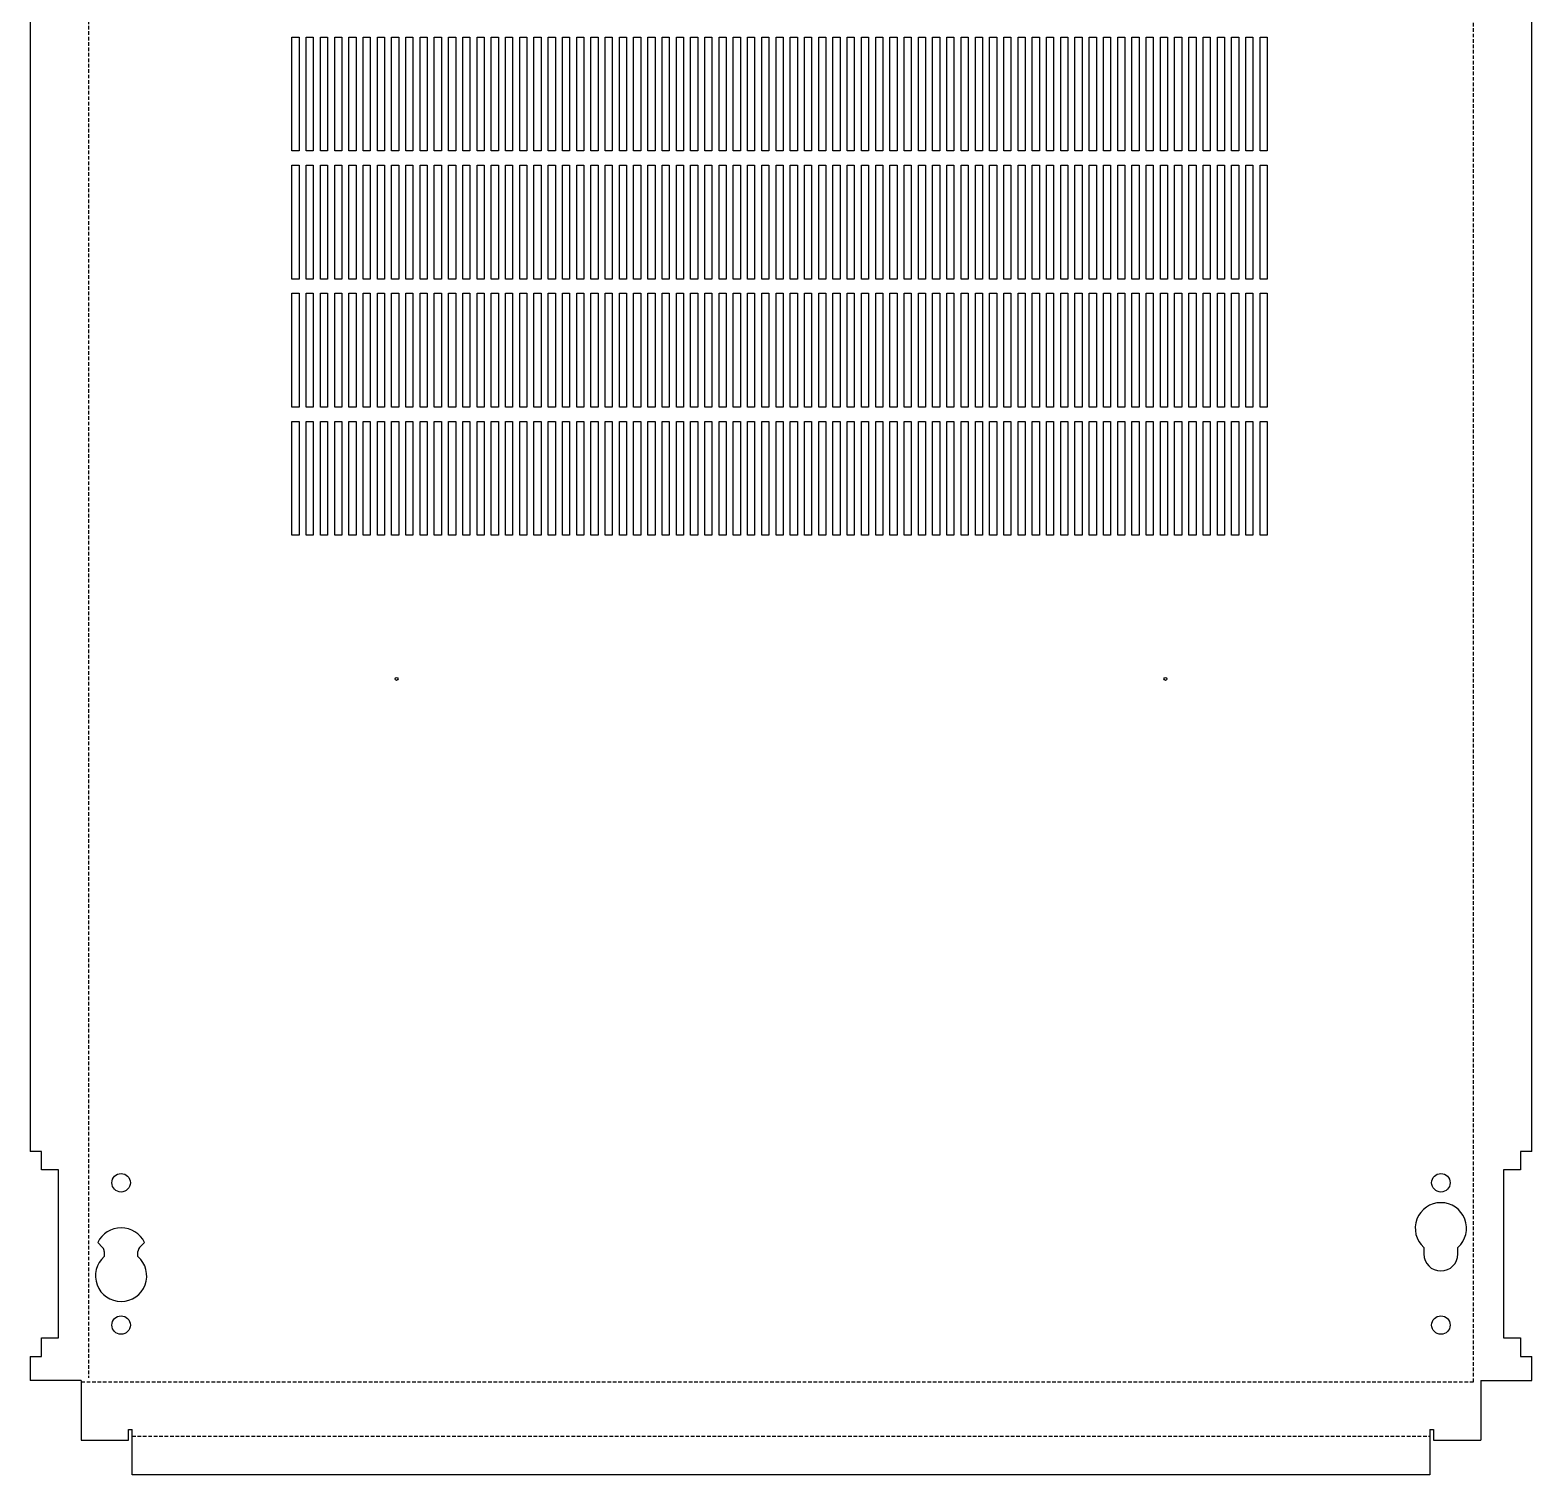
# Model space of a CAD drawing. Header units: millimetres. Extents: x 228 to 755, y -1078 to 1078.
# Drawn here: x 228 to 755, y -1078 to -570 of the extents above; entities that cross this region are included whole.
import ezdxf

# ---------------------------------------------------------------- set-up
doc = ezdxf.new("R2010")
doc.units = ezdxf.units.MM
doc.linetypes.add('HIDDEN', pattern=[1.905, 1.27, -0.635])
doc.layers.add('BEND-UP', color=5, linetype='HIDDEN')

msp = doc.modelspace()

# ---------------------------------------------------------------- linework, layer by layer
for p, q in [((227.76, -36), (227.76, -964)), ((755.24, -964), (755.24, -36)), ((319.75, -572.5), (322.25, -572.5)), ((319.75, -612.5), (319.75, -572.5)), ((322.25, -572.5), (322.25, -612.5)), ((324.75, -572.5), (327.25, -572.5)), ((324.75, -612.5), (324.75, -572.5)), ((327.25, -572.5), (327.25, -612.5)), ((329.75, -572.5), (332.25, -572.5)), ((329.75, -612.5), (329.75, -572.5)), ((332.25, -572.5), (332.25, -612.5)), ((334.75, -572.5), (337.25, -572.5)), ((334.75, -612.5), (334.75, -572.5)), ((337.25, -572.5), (337.25, -612.5)), ((339.75, -572.5), (342.25, -572.5)), ((339.75, -612.5), (339.75, -572.5)), ((342.25, -572.5), (342.25, -612.5)), ((344.75, -572.5), (347.25, -572.5)), ((344.75, -612.5), (344.75, -572.5)), ((347.25, -572.5), (347.25, -612.5)), ((349.75, -572.5), (352.25, -572.5)), ((349.75, -612.5), (349.75, -572.5)), ((352.25, -572.5), (352.25, -612.5)), ((354.75, -572.5), (357.25, -572.5)), ((354.75, -612.5), (354.75, -572.5)), ((357.25, -572.5), (357.25, -612.5)), ((359.75, -572.5), (362.25, -572.5)), ((359.75, -612.5), (359.75, -572.5)), ((362.25, -572.5), (362.25, -612.5)), ((364.75, -572.5), (367.25, -572.5)), ((364.75, -612.5), (364.75, -572.5)), ((367.25, -572.5), (367.25, -612.5)), ((369.75, -572.5), (372.25, -572.5)), ((369.75, -612.5), (369.75, -572.5)), ((372.25, -572.5), (372.25, -612.5)), ((374.75, -572.5), (377.25, -572.5)), ((374.75, -612.5), (374.75, -572.5)), ((377.25, -572.5), (377.25, -612.5)), ((379.75, -572.5), (382.25, -572.5)), ((379.75, -612.5), (379.75, -572.5)), ((382.25, -572.5), (382.25, -612.5)), ((384.75, -572.5), (387.25, -572.5)), ((384.75, -612.5), (384.75, -572.5)), ((387.25, -572.5), (387.25, -612.5)), ((389.75, -572.5), (392.25, -572.5)), ((389.75, -612.5), (389.75, -572.5)), ((392.25, -572.5), (392.25, -612.5)), ((394.75, -572.5), (397.25, -572.5)), ((394.75, -612.5), (394.75, -572.5)), ((397.25, -572.5), (397.25, -612.5)), ((399.75, -572.5), (402.25, -572.5)), ((399.75, -612.5), (399.75, -572.5)), ((402.25, -572.5), (402.25, -612.5)), ((404.75, -572.5), (407.25, -572.5)), ((404.75, -612.5), (404.75, -572.5)), ((407.25, -572.5), (407.25, -612.5)), ((409.75, -572.5), (412.25, -572.5)), ((409.75, -612.5), (409.75, -572.5)), ((412.25, -572.5), (412.25, -612.5)), ((414.75, -572.5), (417.25, -572.5)), ((414.75, -612.5), (414.75, -572.5)), ((417.25, -572.5), (417.25, -612.5)), ((419.75, -572.5), (422.25, -572.5)), ((419.75, -612.5), (419.75, -572.5)), ((422.25, -572.5), (422.25, -612.5)), ((424.75, -572.5), (427.25, -572.5)), ((424.75, -612.5), (424.75, -572.5)), ((427.25, -572.5), (427.25, -612.5)), ((429.75, -572.5), (432.25, -572.5)), ((429.75, -612.5), (429.75, -572.5)), ((432.25, -572.5), (432.25, -612.5)), ((434.75, -572.5), (437.25, -572.5)), ((434.75, -612.5), (434.75, -572.5)), ((437.25, -572.5), (437.25, -612.5)), ((439.75, -572.5), (442.25, -572.5)), ((439.75, -612.5), (439.75, -572.5)), ((442.25, -572.5), (442.25, -612.5)), ((444.75, -572.5), (447.25, -572.5)), ((444.75, -612.5), (444.75, -572.5)), ((447.25, -572.5), (447.25, -612.5)), ((449.75, -572.5), (452.25, -572.5)), ((449.75, -612.5), (449.75, -572.5)), ((452.25, -572.5), (452.25, -612.5)), ((454.75, -572.5), (457.25, -572.5)), ((454.75, -612.5), (454.75, -572.5)), ((457.25, -572.5), (457.25, -612.5)), ((459.75, -572.5), (462.25, -572.5)), ((459.75, -612.5), (459.75, -572.5)), ((462.25, -572.5), (462.25, -612.5)), ((464.75, -572.5), (467.25, -572.5)), ((464.75, -612.5), (464.75, -572.5)), ((467.25, -572.5), (467.25, -612.5)), ((469.75, -572.5), (472.25, -572.5)), ((469.75, -612.5), (469.75, -572.5)), ((472.25, -572.5), (472.25, -612.5)), ((474.75, -572.5), (477.25, -572.5)), ((474.75, -612.5), (474.75, -572.5)), ((477.25, -572.5), (477.25, -612.5)), ((479.75, -572.5), (482.25, -572.5)), ((479.75, -612.5), (479.75, -572.5)), ((482.25, -572.5), (482.25, -612.5)), ((484.75, -572.5), (487.25, -572.5)), ((484.75, -612.5), (484.75, -572.5)), ((487.25, -572.5), (487.25, -612.5)), ((489.75, -572.5), (492.25, -572.5)), ((489.75, -612.5), (489.75, -572.5)), ((492.25, -572.5), (492.25, -612.5)), ((494.75, -572.5), (497.25, -572.5)), ((494.75, -612.5), (494.75, -572.5)), ((497.25, -572.5), (497.25, -612.5)), ((499.75, -572.5), (502.25, -572.5)), ((499.75, -612.5), (499.75, -572.5)), ((502.25, -572.5), (502.25, -612.5)), ((504.75, -572.5), (507.25, -572.5)), ((504.75, -612.5), (504.75, -572.5)), ((507.25, -572.5), (507.25, -612.5)), ((509.75, -572.5), (512.25, -572.5)), ((509.75, -612.5), (509.75, -572.5)), ((512.25, -572.5), (512.25, -612.5)), ((514.75, -572.5), (517.25, -572.5)), ((514.75, -612.5), (514.75, -572.5)), ((517.25, -572.5), (517.25, -612.5)), ((519.75, -572.5), (522.25, -572.5)), ((519.75, -612.5), (519.75, -572.5)), ((522.25, -572.5), (522.25, -612.5)), ((524.75, -572.5), (527.25, -572.5)), ((524.75, -612.5), (524.75, -572.5)), ((527.25, -572.5), (527.25, -612.5)), ((529.75, -572.5), (532.25, -572.5)), ((529.75, -612.5), (529.75, -572.5)), ((532.25, -572.5), (532.25, -612.5)), ((534.75, -572.5), (537.25, -572.5)), ((534.75, -612.5), (534.75, -572.5)), ((537.25, -572.5), (537.25, -612.5)), ((539.75, -572.5), (542.25, -572.5)), ((539.75, -612.5), (539.75, -572.5)), ((542.25, -572.5), (542.25, -612.5)), ((544.75, -572.5), (547.25, -572.5)), ((544.75, -612.5), (544.75, -572.5)), ((547.25, -572.5), (547.25, -612.5)), ((549.75, -572.5), (552.25, -572.5)), ((549.75, -612.5), (549.75, -572.5)), ((552.25, -572.5), (552.25, -612.5)), ((554.75, -572.5), (557.25, -572.5)), ((554.75, -612.5), (554.75, -572.5)), ((557.25, -572.5), (557.25, -612.5)), ((559.75, -572.5), (562.25, -572.5)), ((559.75, -612.5), (559.75, -572.5)), ((562.25, -572.5), (562.25, -612.5)), ((564.75, -572.5), (567.25, -572.5)), ((564.75, -612.5), (564.75, -572.5)), ((567.25, -572.5), (567.25, -612.5)), ((569.75, -572.5), (572.25, -572.5)), ((569.75, -612.5), (569.75, -572.5)), ((572.25, -572.5), (572.25, -612.5)), ((574.75, -572.5), (577.25, -572.5)), ((574.75, -612.5), (574.75, -572.5)), ((577.25, -572.5), (577.25, -612.5)), ((579.75, -572.5), (582.25, -572.5)), ((579.75, -612.5), (579.75, -572.5)), ((582.25, -572.5), (582.25, -612.5)), ((584.75, -572.5), (587.25, -572.5)), ((584.75, -612.5), (584.75, -572.5)), ((587.25, -572.5), (587.25, -612.5)), ((589.75, -572.5), (592.25, -572.5)), ((589.75, -612.5), (589.75, -572.5)), ((592.25, -572.5), (592.25, -612.5)), ((594.75, -572.5), (597.25, -572.5)), ((594.75, -612.5), (594.75, -572.5)), ((597.25, -572.5), (597.25, -612.5)), ((599.75, -572.5), (602.25, -572.5)), ((599.75, -612.5), (599.75, -572.5)), ((602.25, -572.5), (602.25, -612.5)), ((604.75, -572.5), (607.25, -572.5)), ((604.75, -612.5), (604.75, -572.5)), ((607.25, -572.5), (607.25, -612.5)), ((609.75, -572.5), (612.25, -572.5)), ((609.75, -612.5), (609.75, -572.5)), ((612.25, -572.5), (612.25, -612.5)), ((614.75, -572.5), (617.25, -572.5)), ((614.75, -612.5), (614.75, -572.5)), ((617.25, -572.5), (617.25, -612.5)), ((619.75, -572.5), (622.25, -572.5)), ((619.75, -612.5), (619.75, -572.5)), ((622.25, -572.5), (622.25, -612.5)), ((624.75, -572.5), (627.25, -572.5)), ((624.75, -612.5), (624.75, -572.5)), ((627.25, -572.5), (627.25, -612.5)), ((629.75, -572.5), (632.25, -572.5)), ((629.75, -612.5), (629.75, -572.5)), ((632.25, -572.5), (632.25, -612.5)), ((634.75, -572.5), (637.25, -572.5)), ((634.75, -612.5), (634.75, -572.5)), ((637.25, -572.5), (637.25, -612.5)), ((639.75, -572.5), (642.25, -572.5)), ((639.75, -612.5), (639.75, -572.5)), ((642.25, -572.5), (642.25, -612.5)), ((644.75, -572.5), (647.25, -572.5)), ((644.75, -612.5), (644.75, -572.5)), ((647.25, -572.5), (647.25, -612.5)), ((649.75, -572.5), (652.25, -572.5)), ((649.75, -612.5), (649.75, -572.5)), ((652.25, -572.5), (652.25, -612.5)), ((654.75, -572.5), (657.25, -572.5)), ((654.75, -612.5), (654.75, -572.5)), ((657.25, -572.5), (657.25, -612.5)), ((659.75, -572.5), (662.25, -572.5)), ((659.75, -612.5), (659.75, -572.5)), ((662.25, -572.5), (662.25, -612.5)), ((322.25, -612.5), (319.75, -612.5)), ((327.25, -612.5), (324.75, -612.5)), ((332.25, -612.5), (329.75, -612.5)), ((337.25, -612.5), (334.75, -612.5)), ((342.25, -612.5), (339.75, -612.5)), ((347.25, -612.5), (344.75, -612.5)), ((352.25, -612.5), (349.75, -612.5)), ((357.25, -612.5), (354.75, -612.5)), ((362.25, -612.5), (359.75, -612.5)), ((367.25, -612.5), (364.75, -612.5)), ((372.25, -612.5), (369.75, -612.5)), ((377.25, -612.5), (374.75, -612.5)), ((382.25, -612.5), (379.75, -612.5)), ((387.25, -612.5), (384.75, -612.5)), ((392.25, -612.5), (389.75, -612.5)), ((397.25, -612.5), (394.75, -612.5)), ((402.25, -612.5), (399.75, -612.5)), ((407.25, -612.5), (404.75, -612.5)), ((412.25, -612.5), (409.75, -612.5)), ((417.25, -612.5), (414.75, -612.5)), ((422.25, -612.5), (419.75, -612.5)), ((427.25, -612.5), (424.75, -612.5)), ((432.25, -612.5), (429.75, -612.5)), ((437.25, -612.5), (434.75, -612.5)), ((442.25, -612.5), (439.75, -612.5)), ((447.25, -612.5), (444.75, -612.5)), ((452.25, -612.5), (449.75, -612.5)), ((457.25, -612.5), (454.75, -612.5)), ((462.25, -612.5), (459.75, -612.5)), ((467.25, -612.5), (464.75, -612.5)), ((472.25, -612.5), (469.75, -612.5)), ((477.25, -612.5), (474.75, -612.5)), ((482.25, -612.5), (479.75, -612.5)), ((487.25, -612.5), (484.75, -612.5)), ((492.25, -612.5), (489.75, -612.5)), ((497.25, -612.5), (494.75, -612.5)), ((502.25, -612.5), (499.75, -612.5)), ((507.25, -612.5), (504.75, -612.5)), ((512.25, -612.5), (509.75, -612.5)), ((517.25, -612.5), (514.75, -612.5)), ((522.25, -612.5), (519.75, -612.5)), ((527.25, -612.5), (524.75, -612.5)), ((532.25, -612.5), (529.75, -612.5)), ((537.25, -612.5), (534.75, -612.5)), ((542.25, -612.5), (539.75, -612.5)), ((547.25, -612.5), (544.75, -612.5)), ((552.25, -612.5), (549.75, -612.5)), ((557.25, -612.5), (554.75, -612.5)), ((562.25, -612.5), (559.75, -612.5)), ((567.25, -612.5), (564.75, -612.5)), ((572.25, -612.5), (569.75, -612.5)), ((577.25, -612.5), (574.75, -612.5)), ((582.25, -612.5), (579.75, -612.5)), ((587.25, -612.5), (584.75, -612.5)), ((592.25, -612.5), (589.75, -612.5)), ((597.25, -612.5), (594.75, -612.5)), ((602.25, -612.5), (599.75, -612.5)), ((607.25, -612.5), (604.75, -612.5)), ((612.25, -612.5), (609.75, -612.5)), ((617.25, -612.5), (614.75, -612.5)), ((622.25, -612.5), (619.75, -612.5)), ((627.25, -612.5), (624.75, -612.5)), ((632.25, -612.5), (629.75, -612.5)), ((637.25, -612.5), (634.75, -612.5)), ((642.25, -612.5), (639.75, -612.5)), ((647.25, -612.5), (644.75, -612.5)), ((652.25, -612.5), (649.75, -612.5)), ((657.25, -612.5), (654.75, -612.5)), ((662.25, -612.5), (659.75, -612.5)), ((319.75, -617.5), (322.25, -617.5)), ((319.75, -657.5), (319.75, -617.5)), ((322.25, -617.5), (322.25, -657.5)), ((324.75, -617.5), (327.25, -617.5)), ((324.75, -657.5), (324.75, -617.5)), ((327.25, -617.5), (327.25, -657.5)), ((329.75, -617.5), (332.25, -617.5)), ((329.75, -657.5), (329.75, -617.5)), ((332.25, -617.5), (332.25, -657.5)), ((334.75, -617.5), (337.25, -617.5)), ((334.75, -657.5), (334.75, -617.5)), ((337.25, -617.5), (337.25, -657.5)), ((339.75, -617.5), (342.25, -617.5)), ((339.75, -657.5), (339.75, -617.5)), ((342.25, -617.5), (342.25, -657.5)), ((344.75, -617.5), (347.25, -617.5)), ((344.75, -657.5), (344.75, -617.5)), ((347.25, -617.5), (347.25, -657.5)), ((349.75, -617.5), (352.25, -617.5)), ((349.75, -657.5), (349.75, -617.5)), ((352.25, -617.5), (352.25, -657.5)), ((354.75, -617.5), (357.25, -617.5)), ((354.75, -657.5), (354.75, -617.5)), ((357.25, -617.5), (357.25, -657.5)), ((359.75, -617.5), (362.25, -617.5)), ((359.75, -657.5), (359.75, -617.5)), ((362.25, -617.5), (362.25, -657.5)), ((364.75, -617.5), (367.25, -617.5)), ((364.75, -657.5), (364.75, -617.5)), ((367.25, -617.5), (367.25, -657.5)), ((369.75, -617.5), (372.25, -617.5)), ((369.75, -657.5), (369.75, -617.5)), ((372.25, -617.5), (372.25, -657.5)), ((374.75, -617.5), (377.25, -617.5)), ((374.75, -657.5), (374.75, -617.5)), ((377.25, -617.5), (377.25, -657.5)), ((379.75, -617.5), (382.25, -617.5)), ((379.75, -657.5), (379.75, -617.5)), ((382.25, -617.5), (382.25, -657.5)), ((384.75, -617.5), (387.25, -617.5)), ((384.75, -657.5), (384.75, -617.5)), ((387.25, -617.5), (387.25, -657.5)), ((389.75, -617.5), (392.25, -617.5)), ((389.75, -657.5), (389.75, -617.5)), ((392.25, -617.5), (392.25, -657.5)), ((394.75, -617.5), (397.25, -617.5)), ((394.75, -657.5), (394.75, -617.5)), ((397.25, -617.5), (397.25, -657.5)), ((399.75, -617.5), (402.25, -617.5)), ((399.75, -657.5), (399.75, -617.5)), ((402.25, -617.5), (402.25, -657.5)), ((404.75, -617.5), (407.25, -617.5)), ((404.75, -657.5), (404.75, -617.5)), ((407.25, -617.5), (407.25, -657.5)), ((409.75, -617.5), (412.25, -617.5)), ((409.75, -657.5), (409.75, -617.5)), ((412.25, -617.5), (412.25, -657.5)), ((414.75, -617.5), (417.25, -617.5)), ((414.75, -657.5), (414.75, -617.5)), ((417.25, -617.5), (417.25, -657.5)), ((419.75, -617.5), (422.25, -617.5)), ((419.75, -657.5), (419.75, -617.5)), ((422.25, -617.5), (422.25, -657.5)), ((424.75, -617.5), (427.25, -617.5)), ((424.75, -657.5), (424.75, -617.5)), ((427.25, -617.5), (427.25, -657.5)), ((429.75, -617.5), (432.25, -617.5)), ((429.75, -657.5), (429.75, -617.5)), ((432.25, -617.5), (432.25, -657.5)), ((434.75, -617.5), (437.25, -617.5)), ((434.75, -657.5), (434.75, -617.5)), ((437.25, -617.5), (437.25, -657.5)), ((439.75, -617.5), (442.25, -617.5)), ((439.75, -657.5), (439.75, -617.5)), ((442.25, -617.5), (442.25, -657.5)), ((444.75, -617.5), (447.25, -617.5)), ((444.75, -657.5), (444.75, -617.5)), ((447.25, -617.5), (447.25, -657.5)), ((449.75, -617.5), (452.25, -617.5)), ((449.75, -657.5), (449.75, -617.5)), ((452.25, -617.5), (452.25, -657.5)), ((454.75, -617.5), (457.25, -617.5)), ((454.75, -657.5), (454.75, -617.5)), ((457.25, -617.5), (457.25, -657.5)), ((459.75, -617.5), (462.25, -617.5)), ((459.75, -657.5), (459.75, -617.5)), ((462.25, -617.5), (462.25, -657.5)), ((464.75, -617.5), (467.25, -617.5)), ((464.75, -657.5), (464.75, -617.5)), ((467.25, -617.5), (467.25, -657.5)), ((469.75, -617.5), (472.25, -617.5)), ((469.75, -657.5), (469.75, -617.5)), ((472.25, -617.5), (472.25, -657.5)), ((474.75, -617.5), (477.25, -617.5)), ((474.75, -657.5), (474.75, -617.5)), ((477.25, -617.5), (477.25, -657.5)), ((479.75, -617.5), (482.25, -617.5)), ((479.75, -657.5), (479.75, -617.5)), ((482.25, -617.5), (482.25, -657.5)), ((484.75, -617.5), (487.25, -617.5)), ((484.75, -657.5), (484.75, -617.5)), ((487.25, -617.5), (487.25, -657.5)), ((489.75, -617.5), (492.25, -617.5)), ((489.75, -657.5), (489.75, -617.5)), ((492.25, -617.5), (492.25, -657.5)), ((494.75, -617.5), (497.25, -617.5)), ((494.75, -657.5), (494.75, -617.5)), ((497.25, -617.5), (497.25, -657.5)), ((499.75, -617.5), (502.25, -617.5)), ((499.75, -657.5), (499.75, -617.5)), ((502.25, -617.5), (502.25, -657.5)), ((504.75, -617.5), (507.25, -617.5)), ((504.75, -657.5), (504.75, -617.5)), ((507.25, -617.5), (507.25, -657.5)), ((509.75, -617.5), (512.25, -617.5)), ((509.75, -657.5), (509.75, -617.5)), ((512.25, -617.5), (512.25, -657.5)), ((514.75, -617.5), (517.25, -617.5)), ((514.75, -657.5), (514.75, -617.5)), ((517.25, -617.5), (517.25, -657.5)), ((519.75, -617.5), (522.25, -617.5)), ((519.75, -657.5), (519.75, -617.5)), ((522.25, -617.5), (522.25, -657.5)), ((524.75, -617.5), (527.25, -617.5)), ((524.75, -657.5), (524.75, -617.5)), ((527.25, -617.5), (527.25, -657.5)), ((529.75, -617.5), (532.25, -617.5)), ((529.75, -657.5), (529.75, -617.5)), ((532.25, -617.5), (532.25, -657.5)), ((534.75, -617.5), (537.25, -617.5)), ((534.75, -657.5), (534.75, -617.5)), ((537.25, -617.5), (537.25, -657.5)), ((539.75, -617.5), (542.25, -617.5)), ((539.75, -657.5), (539.75, -617.5)), ((542.25, -617.5), (542.25, -657.5)), ((544.75, -617.5), (547.25, -617.5)), ((544.75, -657.5), (544.75, -617.5)), ((547.25, -617.5), (547.25, -657.5)), ((549.75, -617.5), (552.25, -617.5)), ((549.75, -657.5), (549.75, -617.5)), ((552.25, -617.5), (552.25, -657.5)), ((554.75, -617.5), (557.25, -617.5)), ((554.75, -657.5), (554.75, -617.5)), ((557.25, -617.5), (557.25, -657.5)), ((559.75, -617.5), (562.25, -617.5)), ((559.75, -657.5), (559.75, -617.5)), ((562.25, -617.5), (562.25, -657.5)), ((564.75, -617.5), (567.25, -617.5)), ((564.75, -657.5), (564.75, -617.5)), ((567.25, -617.5), (567.25, -657.5)), ((569.75, -617.5), (572.25, -617.5)), ((569.75, -657.5), (569.75, -617.5)), ((572.25, -617.5), (572.25, -657.5)), ((574.75, -617.5), (577.25, -617.5)), ((574.75, -657.5), (574.75, -617.5)), ((577.25, -617.5), (577.25, -657.5)), ((579.75, -617.5), (582.25, -617.5)), ((579.75, -657.5), (579.75, -617.5)), ((582.25, -617.5), (582.25, -657.5)), ((584.75, -617.5), (587.25, -617.5)), ((584.75, -657.5), (584.75, -617.5)), ((587.25, -617.5), (587.25, -657.5)), ((589.75, -617.5), (592.25, -617.5)), ((589.75, -657.5), (589.75, -617.5)), ((592.25, -617.5), (592.25, -657.5)), ((594.75, -617.5), (597.25, -617.5)), ((594.75, -657.5), (594.75, -617.5)), ((597.25, -617.5), (597.25, -657.5)), ((599.75, -617.5), (602.25, -617.5)), ((599.75, -657.5), (599.75, -617.5)), ((602.25, -617.5), (602.25, -657.5)), ((604.75, -617.5), (607.25, -617.5)), ((604.75, -657.5), (604.75, -617.5)), ((607.25, -617.5), (607.25, -657.5)), ((609.75, -617.5), (612.25, -617.5)), ((609.75, -657.5), (609.75, -617.5)), ((612.25, -617.5), (612.25, -657.5)), ((614.75, -617.5), (617.25, -617.5)), ((614.75, -657.5), (614.75, -617.5)), ((617.25, -617.5), (617.25, -657.5)), ((619.75, -617.5), (622.25, -617.5)), ((619.75, -657.5), (619.75, -617.5)), ((622.25, -617.5), (622.25, -657.5)), ((624.75, -617.5), (627.25, -617.5)), ((624.75, -657.5), (624.75, -617.5)), ((627.25, -617.5), (627.25, -657.5)), ((629.75, -617.5), (632.25, -617.5)), ((629.75, -657.5), (629.75, -617.5)), ((632.25, -617.5), (632.25, -657.5)), ((634.75, -617.5), (637.25, -617.5)), ((634.75, -657.5), (634.75, -617.5)), ((637.25, -617.5), (637.25, -657.5)), ((639.75, -617.5), (642.25, -617.5)), ((639.75, -657.5), (639.75, -617.5)), ((642.25, -617.5), (642.25, -657.5)), ((644.75, -617.5), (647.25, -617.5)), ((644.75, -657.5), (644.75, -617.5)), ((647.25, -617.5), (647.25, -657.5)), ((649.75, -617.5), (652.25, -617.5)), ((649.75, -657.5), (649.75, -617.5)), ((652.25, -617.5), (652.25, -657.5)), ((654.75, -617.5), (657.25, -617.5)), ((654.75, -657.5), (654.75, -617.5)), ((657.25, -617.5), (657.25, -657.5)), ((659.75, -617.5), (662.25, -617.5)), ((659.75, -657.5), (659.75, -617.5)), ((662.25, -617.5), (662.25, -657.5)), ((322.25, -657.5), (319.75, -657.5)), ((327.25, -657.5), (324.75, -657.5)), ((332.25, -657.5), (329.75, -657.5)), ((337.25, -657.5), (334.75, -657.5)), ((342.25, -657.5), (339.75, -657.5)), ((347.25, -657.5), (344.75, -657.5)), ((352.25, -657.5), (349.75, -657.5)), ((357.25, -657.5), (354.75, -657.5)), ((362.25, -657.5), (359.75, -657.5)), ((367.25, -657.5), (364.75, -657.5)), ((372.25, -657.5), (369.75, -657.5)), ((377.25, -657.5), (374.75, -657.5)), ((382.25, -657.5), (379.75, -657.5)), ((387.25, -657.5), (384.75, -657.5)), ((392.25, -657.5), (389.75, -657.5)), ((397.25, -657.5), (394.75, -657.5)), ((402.25, -657.5), (399.75, -657.5)), ((407.25, -657.5), (404.75, -657.5)), ((412.25, -657.5), (409.75, -657.5)), ((417.25, -657.5), (414.75, -657.5)), ((422.25, -657.5), (419.75, -657.5)), ((427.25, -657.5), (424.75, -657.5)), ((432.25, -657.5), (429.75, -657.5)), ((437.25, -657.5), (434.75, -657.5)), ((442.25, -657.5), (439.75, -657.5)), ((447.25, -657.5), (444.75, -657.5)), ((452.25, -657.5), (449.75, -657.5)), ((457.25, -657.5), (454.75, -657.5)), ((462.25, -657.5), (459.75, -657.5)), ((467.25, -657.5), (464.75, -657.5)), ((472.25, -657.5), (469.75, -657.5)), ((477.25, -657.5), (474.75, -657.5)), ((482.25, -657.5), (479.75, -657.5)), ((487.25, -657.5), (484.75, -657.5)), ((492.25, -657.5), (489.75, -657.5)), ((497.25, -657.5), (494.75, -657.5)), ((502.25, -657.5), (499.75, -657.5)), ((507.25, -657.5), (504.75, -657.5)), ((512.25, -657.5), (509.75, -657.5)), ((517.25, -657.5), (514.75, -657.5)), ((522.25, -657.5), (519.75, -657.5)), ((527.25, -657.5), (524.75, -657.5)), ((532.25, -657.5), (529.75, -657.5)), ((537.25, -657.5), (534.75, -657.5)), ((542.25, -657.5), (539.75, -657.5)), ((547.25, -657.5), (544.75, -657.5)), ((552.25, -657.5), (549.75, -657.5)), ((557.25, -657.5), (554.75, -657.5)), ((562.25, -657.5), (559.75, -657.5)), ((567.25, -657.5), (564.75, -657.5)), ((572.25, -657.5), (569.75, -657.5)), ((577.25, -657.5), (574.75, -657.5)), ((582.25, -657.5), (579.75, -657.5)), ((587.25, -657.5), (584.75, -657.5)), ((592.25, -657.5), (589.75, -657.5)), ((597.25, -657.5), (594.75, -657.5)), ((602.25, -657.5), (599.75, -657.5)), ((607.25, -657.5), (604.75, -657.5)), ((612.25, -657.5), (609.75, -657.5)), ((617.25, -657.5), (614.75, -657.5)), ((622.25, -657.5), (619.75, -657.5)), ((627.25, -657.5), (624.75, -657.5)), ((632.25, -657.5), (629.75, -657.5)), ((637.25, -657.5), (634.75, -657.5)), ((642.25, -657.5), (639.75, -657.5)), ((647.25, -657.5), (644.75, -657.5)), ((652.25, -657.5), (649.75, -657.5)), ((657.25, -657.5), (654.75, -657.5)), ((662.25, -657.5), (659.75, -657.5)), ((319.75, -662.5), (322.25, -662.5)), ((319.75, -702.5), (319.75, -662.5)), ((322.25, -662.5), (322.25, -702.5)), ((324.75, -662.5), (327.25, -662.5)), ((324.75, -702.5), (324.75, -662.5)), ((327.25, -662.5), (327.25, -702.5)), ((329.75, -662.5), (332.25, -662.5)), ((329.75, -702.5), (329.75, -662.5)), ((332.25, -662.5), (332.25, -702.5)), ((334.75, -662.5), (337.25, -662.5)), ((334.75, -702.5), (334.75, -662.5)), ((337.25, -662.5), (337.25, -702.5)), ((339.75, -662.5), (342.25, -662.5)), ((339.75, -702.5), (339.75, -662.5)), ((342.25, -662.5), (342.25, -702.5)), ((344.75, -662.5), (347.25, -662.5)), ((344.75, -702.5), (344.75, -662.5)), ((347.25, -662.5), (347.25, -702.5)), ((349.75, -662.5), (352.25, -662.5)), ((349.75, -702.5), (349.75, -662.5)), ((352.25, -662.5), (352.25, -702.5)), ((354.75, -662.5), (357.25, -662.5)), ((354.75, -702.5), (354.75, -662.5)), ((357.25, -662.5), (357.25, -702.5)), ((359.75, -662.5), (362.25, -662.5)), ((359.75, -702.5), (359.75, -662.5)), ((362.25, -662.5), (362.25, -702.5)), ((364.75, -662.5), (367.25, -662.5)), ((364.75, -702.5), (364.75, -662.5)), ((367.25, -662.5), (367.25, -702.5)), ((369.75, -662.5), (372.25, -662.5)), ((369.75, -702.5), (369.75, -662.5)), ((372.25, -662.5), (372.25, -702.5)), ((374.75, -662.5), (377.25, -662.5)), ((374.75, -702.5), (374.75, -662.5)), ((377.25, -662.5), (377.25, -702.5)), ((379.75, -662.5), (382.25, -662.5)), ((379.75, -702.5), (379.75, -662.5)), ((382.25, -662.5), (382.25, -702.5)), ((384.75, -662.5), (387.25, -662.5)), ((384.75, -702.5), (384.75, -662.5)), ((387.25, -662.5), (387.25, -702.5)), ((389.75, -662.5), (392.25, -662.5)), ((389.75, -702.5), (389.75, -662.5)), ((392.25, -662.5), (392.25, -702.5)), ((394.75, -662.5), (397.25, -662.5)), ((394.75, -702.5), (394.75, -662.5)), ((397.25, -662.5), (397.25, -702.5)), ((399.75, -662.5), (402.25, -662.5)), ((399.75, -702.5), (399.75, -662.5)), ((402.25, -662.5), (402.25, -702.5)), ((404.75, -662.5), (407.25, -662.5)), ((404.75, -702.5), (404.75, -662.5)), ((407.25, -662.5), (407.25, -702.5)), ((409.75, -662.5), (412.25, -662.5)), ((409.75, -702.5), (409.75, -662.5)), ((412.25, -662.5), (412.25, -702.5)), ((414.75, -662.5), (417.25, -662.5)), ((414.75, -702.5), (414.75, -662.5)), ((417.25, -662.5), (417.25, -702.5)), ((419.75, -662.5), (422.25, -662.5)), ((419.75, -702.5), (419.75, -662.5)), ((422.25, -662.5), (422.25, -702.5)), ((424.75, -662.5), (427.25, -662.5)), ((424.75, -702.5), (424.75, -662.5)), ((427.25, -662.5), (427.25, -702.5)), ((429.75, -662.5), (432.25, -662.5)), ((429.75, -702.5), (429.75, -662.5)), ((432.25, -662.5), (432.25, -702.5)), ((434.75, -662.5), (437.25, -662.5)), ((434.75, -702.5), (434.75, -662.5)), ((437.25, -662.5), (437.25, -702.5)), ((439.75, -662.5), (442.25, -662.5)), ((439.75, -702.5), (439.75, -662.5)), ((442.25, -662.5), (442.25, -702.5)), ((444.75, -662.5), (447.25, -662.5)), ((444.75, -702.5), (444.75, -662.5)), ((447.25, -662.5), (447.25, -702.5)), ((449.75, -662.5), (452.25, -662.5)), ((449.75, -702.5), (449.75, -662.5)), ((452.25, -662.5), (452.25, -702.5)), ((454.75, -662.5), (457.25, -662.5)), ((454.75, -702.5), (454.75, -662.5)), ((457.25, -662.5), (457.25, -702.5)), ((459.75, -662.5), (462.25, -662.5)), ((459.75, -702.5), (459.75, -662.5)), ((462.25, -662.5), (462.25, -702.5)), ((464.75, -662.5), (467.25, -662.5)), ((464.75, -702.5), (464.75, -662.5)), ((467.25, -662.5), (467.25, -702.5)), ((469.75, -662.5), (472.25, -662.5)), ((469.75, -702.5), (469.75, -662.5)), ((472.25, -662.5), (472.25, -702.5)), ((474.75, -662.5), (477.25, -662.5)), ((474.75, -702.5), (474.75, -662.5)), ((477.25, -662.5), (477.25, -702.5)), ((479.75, -662.5), (482.25, -662.5)), ((479.75, -702.5), (479.75, -662.5)), ((482.25, -662.5), (482.25, -702.5)), ((484.75, -662.5), (487.25, -662.5)), ((484.75, -702.5), (484.75, -662.5)), ((487.25, -662.5), (487.25, -702.5)), ((489.75, -662.5), (492.25, -662.5)), ((489.75, -702.5), (489.75, -662.5)), ((492.25, -662.5), (492.25, -702.5)), ((494.75, -662.5), (497.25, -662.5)), ((494.75, -702.5), (494.75, -662.5)), ((497.25, -662.5), (497.25, -702.5)), ((499.75, -662.5), (502.25, -662.5)), ((499.75, -702.5), (499.75, -662.5)), ((502.25, -662.5), (502.25, -702.5)), ((504.75, -662.5), (507.25, -662.5)), ((504.75, -702.5), (504.75, -662.5)), ((507.25, -662.5), (507.25, -702.5)), ((509.75, -662.5), (512.25, -662.5)), ((509.75, -702.5), (509.75, -662.5)), ((512.25, -662.5), (512.25, -702.5)), ((514.75, -662.5), (517.25, -662.5)), ((514.75, -702.5), (514.75, -662.5)), ((517.25, -662.5), (517.25, -702.5)), ((519.75, -662.5), (522.25, -662.5)), ((519.75, -702.5), (519.75, -662.5)), ((522.25, -662.5), (522.25, -702.5)), ((524.75, -662.5), (527.25, -662.5)), ((524.75, -702.5), (524.75, -662.5)), ((527.25, -662.5), (527.25, -702.5)), ((529.75, -662.5), (532.25, -662.5)), ((529.75, -702.5), (529.75, -662.5)), ((532.25, -662.5), (532.25, -702.5)), ((534.75, -662.5), (537.25, -662.5)), ((534.75, -702.5), (534.75, -662.5)), ((537.25, -662.5), (537.25, -702.5)), ((539.75, -662.5), (542.25, -662.5)), ((539.75, -702.5), (539.75, -662.5)), ((542.25, -662.5), (542.25, -702.5)), ((544.75, -662.5), (547.25, -662.5)), ((544.75, -702.5), (544.75, -662.5)), ((547.25, -662.5), (547.25, -702.5)), ((549.75, -662.5), (552.25, -662.5)), ((549.75, -702.5), (549.75, -662.5)), ((552.25, -662.5), (552.25, -702.5)), ((554.75, -662.5), (557.25, -662.5)), ((554.75, -702.5), (554.75, -662.5)), ((557.25, -662.5), (557.25, -702.5)), ((559.75, -662.5), (562.25, -662.5)), ((559.75, -702.5), (559.75, -662.5)), ((562.25, -662.5), (562.25, -702.5)), ((564.75, -662.5), (567.25, -662.5)), ((564.75, -702.5), (564.75, -662.5)), ((567.25, -662.5), (567.25, -702.5)), ((569.75, -662.5), (572.25, -662.5)), ((569.75, -702.5), (569.75, -662.5)), ((572.25, -662.5), (572.25, -702.5)), ((574.75, -662.5), (577.25, -662.5)), ((574.75, -702.5), (574.75, -662.5)), ((577.25, -662.5), (577.25, -702.5)), ((579.75, -662.5), (582.25, -662.5)), ((579.75, -702.5), (579.75, -662.5)), ((582.25, -662.5), (582.25, -702.5)), ((584.75, -662.5), (587.25, -662.5)), ((584.75, -702.5), (584.75, -662.5)), ((587.25, -662.5), (587.25, -702.5)), ((589.75, -662.5), (592.25, -662.5)), ((589.75, -702.5), (589.75, -662.5)), ((592.25, -662.5), (592.25, -702.5)), ((594.75, -662.5), (597.25, -662.5)), ((594.75, -702.5), (594.75, -662.5)), ((597.25, -662.5), (597.25, -702.5)), ((599.75, -662.5), (602.25, -662.5)), ((599.75, -702.5), (599.75, -662.5)), ((602.25, -662.5), (602.25, -702.5)), ((604.75, -662.5), (607.25, -662.5)), ((604.75, -702.5), (604.75, -662.5)), ((607.25, -662.5), (607.25, -702.5)), ((609.75, -662.5), (612.25, -662.5)), ((609.75, -702.5), (609.75, -662.5)), ((612.25, -662.5), (612.25, -702.5)), ((614.75, -662.5), (617.25, -662.5)), ((614.75, -702.5), (614.75, -662.5)), ((617.25, -662.5), (617.25, -702.5)), ((619.75, -662.5), (622.25, -662.5)), ((619.75, -702.5), (619.75, -662.5)), ((622.25, -662.5), (622.25, -702.5)), ((624.75, -662.5), (627.25, -662.5)), ((624.75, -702.5), (624.75, -662.5)), ((627.25, -662.5), (627.25, -702.5)), ((629.75, -662.5), (632.25, -662.5)), ((629.75, -702.5), (629.75, -662.5)), ((632.25, -662.5), (632.25, -702.5)), ((634.75, -662.5), (637.25, -662.5)), ((634.75, -702.5), (634.75, -662.5)), ((637.25, -662.5), (637.25, -702.5)), ((639.75, -662.5), (642.25, -662.5)), ((639.75, -702.5), (639.75, -662.5)), ((642.25, -662.5), (642.25, -702.5)), ((644.75, -662.5), (647.25, -662.5)), ((644.75, -702.5), (644.75, -662.5)), ((647.25, -662.5), (647.25, -702.5)), ((649.75, -662.5), (652.25, -662.5)), ((649.75, -702.5), (649.75, -662.5)), ((652.25, -662.5), (652.25, -702.5)), ((654.75, -662.5), (657.25, -662.5)), ((654.75, -702.5), (654.75, -662.5)), ((657.25, -662.5), (657.25, -702.5)), ((659.75, -662.5), (662.25, -662.5)), ((659.75, -702.5), (659.75, -662.5)), ((662.25, -662.5), (662.25, -702.5)), ((322.25, -702.5), (319.75, -702.5)), ((327.25, -702.5), (324.75, -702.5)), ((332.25, -702.5), (329.75, -702.5)), ((337.25, -702.5), (334.75, -702.5)), ((342.25, -702.5), (339.75, -702.5)), ((347.25, -702.5), (344.75, -702.5)), ((352.25, -702.5), (349.75, -702.5)), ((357.25, -702.5), (354.75, -702.5)), ((362.25, -702.5), (359.75, -702.5)), ((367.25, -702.5), (364.75, -702.5)), ((372.25, -702.5), (369.75, -702.5)), ((377.25, -702.5), (374.75, -702.5)), ((382.25, -702.5), (379.75, -702.5)), ((387.25, -702.5), (384.75, -702.5)), ((392.25, -702.5), (389.75, -702.5)), ((397.25, -702.5), (394.75, -702.5)), ((402.25, -702.5), (399.75, -702.5)), ((407.25, -702.5), (404.75, -702.5)), ((412.25, -702.5), (409.75, -702.5)), ((417.25, -702.5), (414.75, -702.5)), ((422.25, -702.5), (419.75, -702.5)), ((427.25, -702.5), (424.75, -702.5)), ((432.25, -702.5), (429.75, -702.5)), ((437.25, -702.5), (434.75, -702.5)), ((442.25, -702.5), (439.75, -702.5)), ((447.25, -702.5), (444.75, -702.5)), ((452.25, -702.5), (449.75, -702.5)), ((457.25, -702.5), (454.75, -702.5)), ((462.25, -702.5), (459.75, -702.5)), ((467.25, -702.5), (464.75, -702.5)), ((472.25, -702.5), (469.75, -702.5)), ((477.25, -702.5), (474.75, -702.5)), ((482.25, -702.5), (479.75, -702.5)), ((487.25, -702.5), (484.75, -702.5)), ((492.25, -702.5), (489.75, -702.5)), ((497.25, -702.5), (494.75, -702.5)), ((502.25, -702.5), (499.75, -702.5)), ((507.25, -702.5), (504.75, -702.5)), ((512.25, -702.5), (509.75, -702.5)), ((517.25, -702.5), (514.75, -702.5)), ((522.25, -702.5), (519.75, -702.5)), ((527.25, -702.5), (524.75, -702.5)), ((532.25, -702.5), (529.75, -702.5)), ((537.25, -702.5), (534.75, -702.5)), ((542.25, -702.5), (539.75, -702.5)), ((547.25, -702.5), (544.75, -702.5)), ((552.25, -702.5), (549.75, -702.5)), ((557.25, -702.5), (554.75, -702.5)), ((562.25, -702.5), (559.75, -702.5)), ((567.25, -702.5), (564.75, -702.5)), ((572.25, -702.5), (569.75, -702.5)), ((577.25, -702.5), (574.75, -702.5)), ((582.25, -702.5), (579.75, -702.5)), ((587.25, -702.5), (584.75, -702.5)), ((592.25, -702.5), (589.75, -702.5)), ((597.25, -702.5), (594.75, -702.5)), ((602.25, -702.5), (599.75, -702.5)), ((607.25, -702.5), (604.75, -702.5)), ((612.25, -702.5), (609.75, -702.5)), ((617.25, -702.5), (614.75, -702.5)), ((622.25, -702.5), (619.75, -702.5)), ((627.25, -702.5), (624.75, -702.5)), ((632.25, -702.5), (629.75, -702.5)), ((637.25, -702.5), (634.75, -702.5)), ((642.25, -702.5), (639.75, -702.5)), ((647.25, -702.5), (644.75, -702.5)), ((652.25, -702.5), (649.75, -702.5)), ((657.25, -702.5), (654.75, -702.5)), ((662.25, -702.5), (659.75, -702.5)), ((319.75, -707.5), (322.25, -707.5)), ((319.75, -747.5), (319.75, -707.5)), ((322.25, -707.5), (322.25, -747.5)), ((324.75, -707.5), (327.25, -707.5)), ((324.75, -747.5), (324.75, -707.5)), ((327.25, -707.5), (327.25, -747.5)), ((329.75, -707.5), (332.25, -707.5)), ((329.75, -747.5), (329.75, -707.5)), ((332.25, -707.5), (332.25, -747.5)), ((334.75, -707.5), (337.25, -707.5)), ((334.75, -747.5), (334.75, -707.5)), ((337.25, -707.5), (337.25, -747.5)), ((339.75, -707.5), (342.25, -707.5)), ((339.75, -747.5), (339.75, -707.5)), ((342.25, -707.5), (342.25, -747.5)), ((344.75, -707.5), (347.25, -707.5)), ((344.75, -747.5), (344.75, -707.5)), ((347.25, -707.5), (347.25, -747.5)), ((349.75, -707.5), (352.25, -707.5)), ((349.75, -747.5), (349.75, -707.5)), ((352.25, -707.5), (352.25, -747.5)), ((354.75, -707.5), (357.25, -707.5)), ((354.75, -747.5), (354.75, -707.5)), ((357.25, -707.5), (357.25, -747.5)), ((359.75, -707.5), (362.25, -707.5)), ((359.75, -747.5), (359.75, -707.5)), ((362.25, -707.5), (362.25, -747.5)), ((364.75, -707.5), (367.25, -707.5)), ((364.75, -747.5), (364.75, -707.5)), ((367.25, -707.5), (367.25, -747.5)), ((369.75, -707.5), (372.25, -707.5)), ((369.75, -747.5), (369.75, -707.5)), ((372.25, -707.5), (372.25, -747.5)), ((374.75, -707.5), (377.25, -707.5)), ((374.75, -747.5), (374.75, -707.5)), ((377.25, -707.5), (377.25, -747.5)), ((379.75, -707.5), (382.25, -707.5)), ((379.75, -747.5), (379.75, -707.5)), ((382.25, -707.5), (382.25, -747.5)), ((384.75, -707.5), (387.25, -707.5)), ((384.75, -747.5), (384.75, -707.5)), ((387.25, -707.5), (387.25, -747.5)), ((389.75, -707.5), (392.25, -707.5)), ((389.75, -747.5), (389.75, -707.5)), ((392.25, -707.5), (392.25, -747.5)), ((394.75, -707.5), (397.25, -707.5)), ((394.75, -747.5), (394.75, -707.5)), ((397.25, -707.5), (397.25, -747.5)), ((399.75, -707.5), (402.25, -707.5)), ((399.75, -747.5), (399.75, -707.5)), ((402.25, -707.5), (402.25, -747.5)), ((404.75, -707.5), (407.25, -707.5)), ((404.75, -747.5), (404.75, -707.5)), ((407.25, -707.5), (407.25, -747.5)), ((409.75, -707.5), (412.25, -707.5)), ((409.75, -747.5), (409.75, -707.5)), ((412.25, -707.5), (412.25, -747.5)), ((414.75, -707.5), (417.25, -707.5)), ((414.75, -747.5), (414.75, -707.5)), ((417.25, -707.5), (417.25, -747.5)), ((419.75, -707.5), (422.25, -707.5)), ((419.75, -747.5), (419.75, -707.5)), ((422.25, -707.5), (422.25, -747.5)), ((424.75, -707.5), (427.25, -707.5)), ((424.75, -747.5), (424.75, -707.5)), ((427.25, -707.5), (427.25, -747.5)), ((429.75, -707.5), (432.25, -707.5)), ((429.75, -747.5), (429.75, -707.5)), ((432.25, -707.5), (432.25, -747.5)), ((434.75, -707.5), (437.25, -707.5)), ((434.75, -747.5), (434.75, -707.5)), ((437.25, -707.5), (437.25, -747.5)), ((439.75, -707.5), (442.25, -707.5)), ((439.75, -747.5), (439.75, -707.5)), ((442.25, -707.5), (442.25, -747.5)), ((444.75, -707.5), (447.25, -707.5)), ((444.75, -747.5), (444.75, -707.5)), ((447.25, -707.5), (447.25, -747.5)), ((449.75, -707.5), (452.25, -707.5)), ((449.75, -747.5), (449.75, -707.5)), ((452.25, -707.5), (452.25, -747.5)), ((454.75, -707.5), (457.25, -707.5)), ((454.75, -747.5), (454.75, -707.5)), ((457.25, -707.5), (457.25, -747.5)), ((459.75, -707.5), (462.25, -707.5)), ((459.75, -747.5), (459.75, -707.5)), ((462.25, -707.5), (462.25, -747.5)), ((464.75, -707.5), (467.25, -707.5)), ((464.75, -747.5), (464.75, -707.5)), ((467.25, -707.5), (467.25, -747.5)), ((469.75, -707.5), (472.25, -707.5)), ((469.75, -747.5), (469.75, -707.5)), ((472.25, -707.5), (472.25, -747.5)), ((474.75, -707.5), (477.25, -707.5)), ((474.75, -747.5), (474.75, -707.5)), ((477.25, -707.5), (477.25, -747.5)), ((479.75, -707.5), (482.25, -707.5)), ((479.75, -747.5), (479.75, -707.5)), ((482.25, -707.5), (482.25, -747.5)), ((484.75, -707.5), (487.25, -707.5)), ((484.75, -747.5), (484.75, -707.5)), ((487.25, -707.5), (487.25, -747.5)), ((489.75, -707.5), (492.25, -707.5)), ((489.75, -747.5), (489.75, -707.5)), ((492.25, -707.5), (492.25, -747.5)), ((494.75, -707.5), (497.25, -707.5)), ((494.75, -747.5), (494.75, -707.5)), ((497.25, -707.5), (497.25, -747.5)), ((499.75, -707.5), (502.25, -707.5)), ((499.75, -747.5), (499.75, -707.5)), ((502.25, -707.5), (502.25, -747.5)), ((504.75, -707.5), (507.25, -707.5)), ((504.75, -747.5), (504.75, -707.5)), ((507.25, -707.5), (507.25, -747.5)), ((509.75, -707.5), (512.25, -707.5)), ((509.75, -747.5), (509.75, -707.5)), ((512.25, -707.5), (512.25, -747.5)), ((514.75, -707.5), (517.25, -707.5)), ((514.75, -747.5), (514.75, -707.5)), ((517.25, -707.5), (517.25, -747.5)), ((519.75, -707.5), (522.25, -707.5)), ((519.75, -747.5), (519.75, -707.5)), ((522.25, -707.5), (522.25, -747.5)), ((524.75, -707.5), (527.25, -707.5)), ((524.75, -747.5), (524.75, -707.5)), ((527.25, -707.5), (527.25, -747.5)), ((529.75, -707.5), (532.25, -707.5)), ((529.75, -747.5), (529.75, -707.5)), ((532.25, -707.5), (532.25, -747.5)), ((534.75, -707.5), (537.25, -707.5)), ((534.75, -747.5), (534.75, -707.5)), ((537.25, -707.5), (537.25, -747.5)), ((539.75, -707.5), (542.25, -707.5)), ((539.75, -747.5), (539.75, -707.5)), ((542.25, -707.5), (542.25, -747.5)), ((544.75, -707.5), (547.25, -707.5)), ((544.75, -747.5), (544.75, -707.5)), ((547.25, -707.5), (547.25, -747.5)), ((549.75, -707.5), (552.25, -707.5)), ((549.75, -747.5), (549.75, -707.5)), ((552.25, -707.5), (552.25, -747.5)), ((554.75, -707.5), (557.25, -707.5)), ((554.75, -747.5), (554.75, -707.5)), ((557.25, -707.5), (557.25, -747.5)), ((559.75, -707.5), (562.25, -707.5)), ((559.75, -747.5), (559.75, -707.5)), ((562.25, -707.5), (562.25, -747.5)), ((564.75, -707.5), (567.25, -707.5)), ((564.75, -747.5), (564.75, -707.5)), ((567.25, -707.5), (567.25, -747.5)), ((569.75, -707.5), (572.25, -707.5)), ((569.75, -747.5), (569.75, -707.5)), ((572.25, -707.5), (572.25, -747.5)), ((574.75, -707.5), (577.25, -707.5)), ((574.75, -747.5), (574.75, -707.5)), ((577.25, -707.5), (577.25, -747.5)), ((579.75, -707.5), (582.25, -707.5)), ((579.75, -747.5), (579.75, -707.5)), ((582.25, -707.5), (582.25, -747.5)), ((584.75, -707.5), (587.25, -707.5)), ((584.75, -747.5), (584.75, -707.5)), ((587.25, -707.5), (587.25, -747.5)), ((589.75, -707.5), (592.25, -707.5)), ((589.75, -747.5), (589.75, -707.5)), ((592.25, -707.5), (592.25, -747.5)), ((594.75, -707.5), (597.25, -707.5)), ((594.75, -747.5), (594.75, -707.5)), ((597.25, -707.5), (597.25, -747.5)), ((599.75, -707.5), (602.25, -707.5)), ((599.75, -747.5), (599.75, -707.5)), ((602.25, -707.5), (602.25, -747.5)), ((604.75, -707.5), (607.25, -707.5)), ((604.75, -747.5), (604.75, -707.5)), ((607.25, -707.5), (607.25, -747.5)), ((609.75, -707.5), (612.25, -707.5)), ((609.75, -747.5), (609.75, -707.5)), ((612.25, -707.5), (612.25, -747.5)), ((614.75, -707.5), (617.25, -707.5)), ((614.75, -747.5), (614.75, -707.5)), ((617.25, -707.5), (617.25, -747.5)), ((619.75, -707.5), (622.25, -707.5)), ((619.75, -747.5), (619.75, -707.5)), ((622.25, -707.5), (622.25, -747.5)), ((624.75, -707.5), (627.25, -707.5)), ((624.75, -747.5), (624.75, -707.5)), ((627.25, -707.5), (627.25, -747.5)), ((629.75, -707.5), (632.25, -707.5)), ((629.75, -747.5), (629.75, -707.5)), ((632.25, -707.5), (632.25, -747.5)), ((634.75, -707.5), (637.25, -707.5)), ((634.75, -747.5), (634.75, -707.5)), ((637.25, -707.5), (637.25, -747.5)), ((639.75, -707.5), (642.25, -707.5)), ((639.75, -747.5), (639.75, -707.5)), ((642.25, -707.5), (642.25, -747.5)), ((644.75, -707.5), (647.25, -707.5)), ((644.75, -747.5), (644.75, -707.5)), ((647.25, -707.5), (647.25, -747.5)), ((649.75, -707.5), (652.25, -707.5)), ((649.75, -747.5), (649.75, -707.5)), ((652.25, -707.5), (652.25, -747.5)), ((654.75, -707.5), (657.25, -707.5)), ((654.75, -747.5), (654.75, -707.5)), ((657.25, -707.5), (657.25, -747.5)), ((659.75, -707.5), (662.25, -707.5)), ((659.75, -747.5), (659.75, -707.5)), ((662.25, -707.5), (662.25, -747.5)), ((322.25, -747.5), (319.75, -747.5)), ((327.25, -747.5), (324.75, -747.5)), ((332.25, -747.5), (329.75, -747.5)), ((337.25, -747.5), (334.75, -747.5)), ((342.25, -747.5), (339.75, -747.5)), ((347.25, -747.5), (344.75, -747.5)), ((352.25, -747.5), (349.75, -747.5)), ((357.25, -747.5), (354.75, -747.5)), ((362.25, -747.5), (359.75, -747.5)), ((367.25, -747.5), (364.75, -747.5)), ((372.25, -747.5), (369.75, -747.5)), ((377.25, -747.5), (374.75, -747.5)), ((382.25, -747.5), (379.75, -747.5)), ((387.25, -747.5), (384.75, -747.5)), ((392.25, -747.5), (389.75, -747.5)), ((397.25, -747.5), (394.75, -747.5)), ((402.25, -747.5), (399.75, -747.5)), ((407.25, -747.5), (404.75, -747.5)), ((412.25, -747.5), (409.75, -747.5)), ((417.25, -747.5), (414.75, -747.5)), ((422.25, -747.5), (419.75, -747.5)), ((427.25, -747.5), (424.75, -747.5)), ((432.25, -747.5), (429.75, -747.5)), ((437.25, -747.5), (434.75, -747.5)), ((442.25, -747.5), (439.75, -747.5)), ((447.25, -747.5), (444.75, -747.5)), ((452.25, -747.5), (449.75, -747.5)), ((457.25, -747.5), (454.75, -747.5)), ((462.25, -747.5), (459.75, -747.5)), ((467.25, -747.5), (464.75, -747.5)), ((472.25, -747.5), (469.75, -747.5)), ((477.25, -747.5), (474.75, -747.5)), ((482.25, -747.5), (479.75, -747.5)), ((487.25, -747.5), (484.75, -747.5)), ((492.25, -747.5), (489.75, -747.5)), ((497.25, -747.5), (494.75, -747.5)), ((502.25, -747.5), (499.75, -747.5)), ((507.25, -747.5), (504.75, -747.5)), ((512.25, -747.5), (509.75, -747.5)), ((517.25, -747.5), (514.75, -747.5)), ((522.25, -747.5), (519.75, -747.5)), ((527.25, -747.5), (524.75, -747.5)), ((532.25, -747.5), (529.75, -747.5)), ((537.25, -747.5), (534.75, -747.5)), ((542.25, -747.5), (539.75, -747.5)), ((547.25, -747.5), (544.75, -747.5)), ((552.25, -747.5), (549.75, -747.5)), ((557.25, -747.5), (554.75, -747.5)), ((562.25, -747.5), (559.75, -747.5)), ((567.25, -747.5), (564.75, -747.5)), ((572.25, -747.5), (569.75, -747.5)), ((577.25, -747.5), (574.75, -747.5)), ((582.25, -747.5), (579.75, -747.5)), ((587.25, -747.5), (584.75, -747.5)), ((592.25, -747.5), (589.75, -747.5)), ((597.25, -747.5), (594.75, -747.5)), ((602.25, -747.5), (599.75, -747.5)), ((607.25, -747.5), (604.75, -747.5)), ((612.25, -747.5), (609.75, -747.5)), ((617.25, -747.5), (614.75, -747.5)), ((622.25, -747.5), (619.75, -747.5)), ((627.25, -747.5), (624.75, -747.5)), ((632.25, -747.5), (629.75, -747.5)), ((637.25, -747.5), (634.75, -747.5)), ((642.25, -747.5), (639.75, -747.5)), ((647.25, -747.5), (644.75, -747.5)), ((652.25, -747.5), (649.75, -747.5)), ((657.25, -747.5), (654.75, -747.5)), ((662.25, -747.5), (659.75, -747.5)), ((231.76, -964), (227.76, -964)), ((231.76, -970.5), (231.76, -964)), ((755.24, -964), (751.24, -964)), ((751.24, -964), (751.24, -970.5)), ((237.76, -970.5), (231.76, -970.5)), ((237.76, -1029.5), (237.76, -970.5)), ((751.24, -970.5), (745.24, -970.5)), ((745.24, -970.5), (745.24, -1029.5)), ((251.52, -996), (253.26, -997.74)), ((266.24, -997.74), (267.98, -996)), ((253.85, -999.16), (253.85, -1000.93)), ((265.65, -1000.93), (265.65, -999.16)), ((717.25, -997.71), (717.25, -1000)), ((729.25, -1000), (729.25, -997.71)), ((231.76, -1036), (231.76, -1029.5)), ((231.76, -1029.5), (237.76, -1029.5)), ((745.24, -1029.5), (751.24, -1029.5)), ((751.24, -1029.5), (751.24, -1036)), ((227.76, -1036), (227.76, -1044.5)), ((227.76, -1036), (231.76, -1036)), ((751.24, -1036), (755.24, -1036)), ((755.24, -1044.5), (755.24, -1036)), ((245.75, -1044.5), (227.76, -1044.5)), ((245.75, -1044.5), (245.75, -1065.49)), ((737.25, -1044.5), (755.24, -1044.5)), ((737.25, -1044.5), (737.25, -1065.49)), ((245.75, -1065.49), (262.35, -1065.49)), ((262.35, -1061.69), (263.6, -1061.69)), ((262.35, -1065.49), (262.35, -1061.69)), ((263.6, -1077.66), (263.6, -1061.69)), ((719.4, -1061.69), (720.65, -1061.69)), ((719.4, -1061.69), (719.4, -1077.66)), ((720.65, -1061.69), (720.65, -1065.49)), ((720.65, -1065.49), (737.25, -1065.49)), ((719.4, -1077.66), (263.6, -1077.66))]:
    msp.add_line(p, q)
for centre, radius in [((356.5, -798), 0.5), ((626.5, -798), 0.5), ((259.75, -975), 3.25), ((723.25, -975), 3.25), ((259.75, -1025), 3.25), ((723.25, -1025), 3.25)]:
    msp.add_circle(centre, radius)
for centre, radius, start, end in [((723.25, -991), 9, 311.8103, 228.1897), ((259.75, -1000), 9.15, 25.9303, 154.0697), ((259.75, -1007.72), 9, 130.9618, 49.0382), ((251.85, -999.16), 2, 0, 45), ((267.65, -999.16), 2, 135, 180), ((723.25, -1000), 6, 180, 0)]:
    msp.add_arc(centre, radius, start, end)
at = {"layer": 'BEND-UP'}
for p, q in [((248.26, 1044.99), (248.26, -1043.5)), ((734.74, -1044.99), (734.74, 1043.5)), ((245.75, -1044.99), (734.75, -1044.99)), ((263.6, -1064.08), (719.4, -1064.08))]:
    msp.add_line(p, q, dxfattribs=at)

doc.saveas('drawing.dxf')
